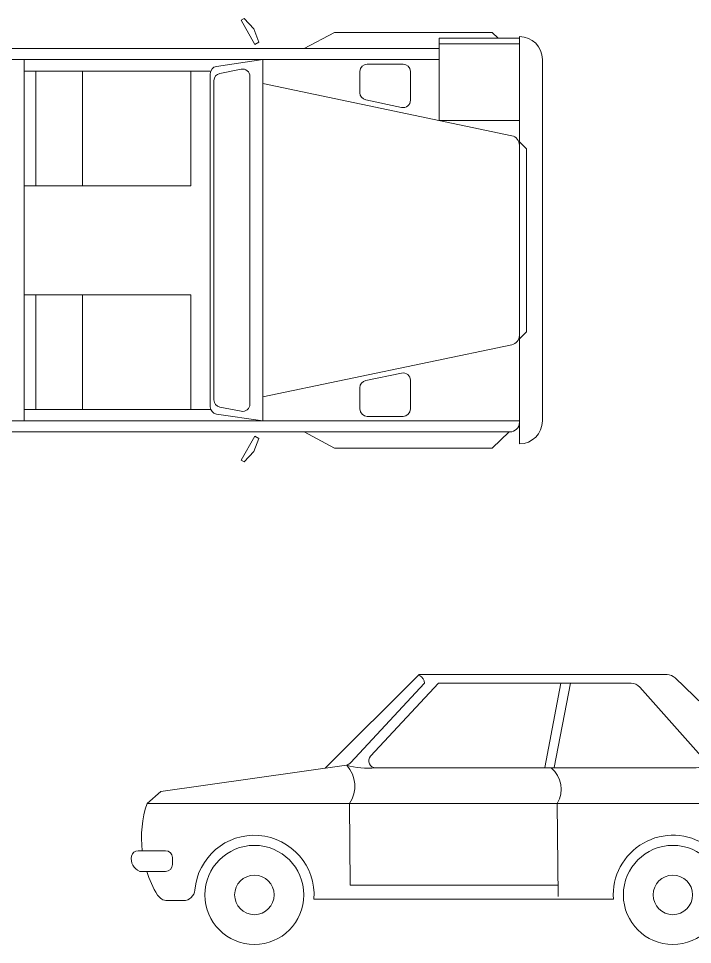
# Model space of a CAD drawing. Header units: millimetres. Extents: x 828494 to 5219521, y -272453 to 431064.
# Drawn here: x 2688280 to 2691219, y 209110 to 213146 of the extents above; entities that cross this region are included whole.
import ezdxf

# ---------------------------------------------------------------- set-up
doc = ezdxf.new("R2010")
doc.units = ezdxf.units.MM
doc.header["$LTSCALE"] = 5
doc.header["$MEASUREMENT"] = 0
doc.layers.add('Car-Mobius', color=22, linetype='Continuous', lineweight=5)

# ---------------------------------------------------------------- blocks, each defined once
blk = doc.blocks.new('CAR-4')
at = {"linetype": 'Continuous'}
for p, q in [((719, 1176.4), (309.3, 769)), ((719, 1176.4), (1799.4, 1176.4)), ((419.2, 791.4), (741.9, 1138.8)), ((506.9, 820.5), (802.7, 1138.8)), ((802.7, 1138.8), (1642.9, 1138.8)), ((1336.6, 1138.8), (1266, 771.4)), ((1378, 1138.8), (1307.5, 771.4)), ((1834.1, 1162.3), (2290, 721.7)), ((1948.6, 820), (1680.3, 1122)), ((-407.5, 667.1), (401.4, 782.1)), ((528.9, 770), (1926.2, 770)), ((2305.8, 461.2), (2302.6, 688.5)), ((-467.9, 614.8), (-407.5, 667.1)), ((-467.9, 614.8), (2303.7, 614.8)), ((415, 614.8), (418.4, 258.7)), ((1320.7, 614.8), (1324.6, 209.5)), ((2202.2, 461.2), (2345.5, 461.2)), ((-357.5, 378.6), (-357.5, 348.7)), ((2280.8, 375.9), (2170.5, 178)), ((2230.8, 375.9), (2317.2, 375.9)), ((418.4, 258.7), (1324.1, 258.7)), ((-379.5, 191.5), (-309.1, 191.5)), ((259.6, 198), (1565.2, 198)), ((2170.5, 178), (2081.9, 175.9))]:
    blk.add_line(p, q, dxfattribs=at)
for p, q in [((-387.5, 408.6), (-506.1, 408.6)), ((-387.5, 318.7), (-499.8, 318.7))]:
    blk.add_line(p, q)
for centre, radius in [((0, 215.9), 215.9), ((1824.8, 215.9), 215.9), ((0, 215.9), 86.1), ((1824.8, 215.9), 86.1)]:
    blk.add_circle(centre, radius, dxfattribs=at)
for centre, radius, start, end in [((701.5, 1135.8), 40.6, 4.2329, 63.3771), ((1799.4, 1126.4), 50, 45.9766, 90), ((1642.9, 1088.8), 50, 41.6165, 90), ((528.9, 800), 30, 137.1075, 270), ((1926.2, 800), 30, 270, 41.6165), ((397.2, 811.8), 30, 278.0884, 317.1075), ((493.9, 1080.1), 312, 252.7512, 276.4387), ((304.3, 690), 133.8, 325.8138, 42.7851), ((1216.4, 676.6), 121.3, 329.3408, 50.3519), ((2313.6, 643.8), 68.2, 103.4317, 205.1293), ((2252.6, 688.5), 50, 0, 41.6165), ((-10.8, 464.8), 481.1, 161.8356, 186.7025), ((2323.6, 596.4), 74, 165.6448, 254.9549), ((0, 215.9), 260.2, 356.0537, 175.2743), ((1824.8, 215.9), 260.2, 351.162, 183.9463), ((2220.4, 419.8), 45.2, 113.7807, 283.311), ((2327.3, 419.8), 45.2, 256.689, 66.2193), ((-506.1, 378.6), 30, 90, 167.8017), ((-387.5, 378.6), 30, 360, 90), ((-478.8, 372.7), 57.9, 167.8017, 248.7757), ((-387.5, 348.7), 30, 270, 0), ((-10.8, 464.8), 481.1, 197.6742, 211.2), ((-379.5, 241.5), 50, 211.2, 270), ((-309.1, 241.5), 50, 270, 355.2743)]:
    blk.add_arc(centre, radius, start, end, dxfattribs=at)

msp = doc.modelspace()

# ---------------------------------------------------------------- linework, layer by layer
at = {"layer": 'Car-Mobius'}
for p, q in [((2689263.8, 213145.8), (2689250.8, 213138.3)), ((2689250.8, 213138.3), (2689311.4, 213033.3)), ((2689307.1, 213100.8), (2689263.8, 213145.8)), ((2689328.7, 213043.3), (2689307.1, 213100.8)), ((2689658.1, 213085.1), (2689525.5, 213015.1)), ((2690345.4, 213085.1), (2689658.1, 213085.1)), ((2690371.7, 213060.1), (2690345.4, 213085.1)), ((2689311.4, 213033.3), (2689328.7, 213043.3)), ((2690114.5, 212701.4), (2690114.5, 213060.1)), ((2690114.5, 213060.1), (2690464.5, 213060.1)), ((2690464.5, 213035.1), (2690114.5, 213035.1)), ((2690464.5, 213015.1), (2690464.5, 213067.1)), ((2690114.5, 213015.1), (2686262.5, 213015.1)), ((2690464.5, 212179.5), (2690464.5, 213015.1)), ((2690114.5, 212967.1), (2686262.5, 212967.1)), ((2688305.4, 211392), (2688305.4, 212967.1)), ((2689346, 212967.1), (2689143.6, 212937)), ((2689346, 212179.5), (2689346, 212967.1)), ((2690564.5, 212967.1), (2690564.5, 211392)), ((2689116.3, 212917.1), (2688305.4, 212917.1)), ((2688355.4, 212917.1), (2688355.4, 212417.1)), ((2688559.3, 212917.1), (2688559.3, 212417.1)), ((2689032, 212417.1), (2689032, 212917.1)), ((2689251.2, 212924.8), (2689158.4, 212906.5)), ((2689768.7, 212915), (2689768.7, 212822.6)), ((2689957.3, 212947), (2689800.7, 212947)), ((2689989.3, 212789.8), (2689989.3, 212915)), ((2689116.3, 212905.4), (2689116.3, 212179.5)), ((2689132.6, 212875.1), (2689132.6, 212179.5)), ((2689289.4, 212179.5), (2689289.4, 212893.4)), ((2690431.1, 212635.2), (2689346, 212862)), ((2689794.2, 212791.2), (2689950.8, 212758.5)), ((2690114.5, 212701.4), (2690464.5, 212701.4)), ((2690495, 212578.6), (2690464.5, 212609.1)), ((2690495, 212179.5), (2690495, 212578.6)), ((2689032, 212417.1), (2688305.4, 212417.1)), ((2689116.3, 211453.7), (2689116.3, 212179.5)), ((2689132.6, 211483.9), (2689132.6, 212179.5)), ((2689289.4, 212179.5), (2689289.4, 211465.6)), ((2689346, 212179.5), (2689346, 211392)), ((2690464.5, 212179.5), (2690464.5, 211344)), ((2690495, 212179.5), (2690495, 211780.5)), ((2689032, 211942), (2688305.4, 211942)), ((2688355.4, 211942), (2688355.4, 211442)), ((2688559.3, 211942), (2688559.3, 211442)), ((2689032, 211442), (2689032, 211942)), ((2690495, 211780.5), (2690464.5, 211750)), ((2690431.1, 211723.9), (2689346, 211497.1)), ((2689794.2, 211567.8), (2689950.8, 211600.6)), ((2689989.3, 211569.2), (2689989.3, 211444.1)), ((2689768.7, 211444.1), (2689768.7, 211536.5)), ((2688305.4, 211442), (2689116.3, 211442)), ((2689346, 211392), (2689143.6, 211422.1)), ((2689251.2, 211434.2), (2689158.4, 211452.5)), ((2690464.5, 211392), (2686262.5, 211392)), ((2689957.3, 211412.1), (2689800.7, 211412.1)), ((2690422.5, 211344), (2686262.5, 211344)), ((2689658.1, 211274), (2689525.5, 211344)), ((2690419.2, 211344), (2690345.4, 211274)), ((2690464.5, 211344), (2690464.5, 211292)), ((2689250.8, 211220.7), (2689311.4, 211325.7)), ((2689328.7, 211315.7), (2689307.1, 211258.2)), ((2689311.4, 211325.7), (2689328.7, 211315.7)), ((2689307.1, 211258.2), (2689263.8, 211213.2)), ((2690345.4, 211274), (2689658.1, 211274)), ((2689263.8, 211213.2), (2689250.8, 211220.7))]:
    msp.add_line(p, q, dxfattribs=at)
for centre, radius, start, end in [((2690464.5, 212967.1), 100, 0, 90), ((2689148.3, 212905.4), 32, 98.4477, 180), ((2689257.4, 212893.4), 32, 0, 101.1505), ((2689800.7, 212915), 32, 90, 180), ((2689957.3, 212915), 32, 0, 90), ((2689164.6, 212875.1), 32, 101.1505, 180), ((2689800.7, 212822.6), 32, 180, 258.1946), ((2689957.3, 212789.8), 32, 258.1946, 0), ((2690422.5, 212594.1), 42, 0, 78.1946), ((2690422.5, 211765), 42, 281.8054, 0), ((2689957.3, 211569.2), 32, 360, 101.8054), ((2689800.7, 211536.5), 32, 101.8054, 180), ((2689164.6, 211483.9), 32, 180, 258.8495), ((2689257.4, 211465.6), 32, 258.8495, 360), ((2689148.3, 211453.7), 32, 180, 261.5523), ((2689800.7, 211444.1), 32, 180, 270), ((2689957.3, 211444.1), 32, 270, 360), ((2690422.5, 211386), 42, 270, 0), ((2690464.5, 211392), 100, 270, 360)]:
    msp.add_arc(centre, radius, start, end, dxfattribs=at)

# ---------------------------------------------------------------- block references
msp.add_blockref('CAR-4', (2689308.7, 209110.4), dxfattribs=at)

doc.saveas('drawing.dxf')
